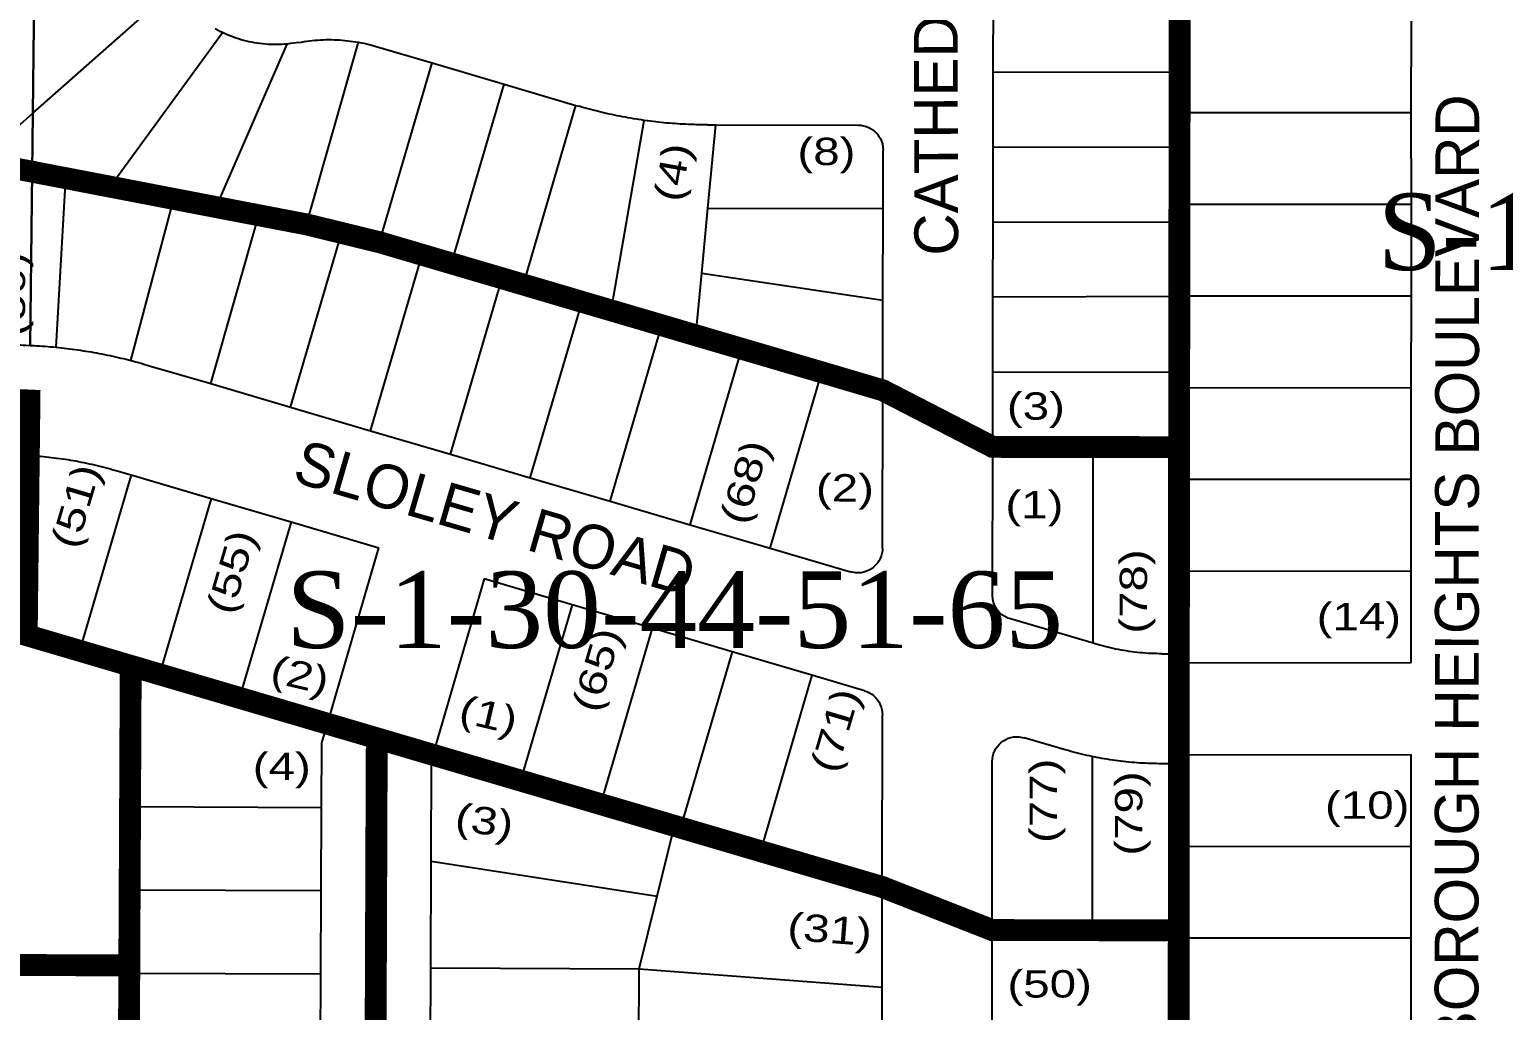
# Model space of a CAD drawing. Header units: millimetres. Extents: x 1745962 to 1749233, y 4525379 to 4529927.
# Drawn here: x 1747693.8 to 1747963.5, y 4527361.6 to 4527541 of the extents above; entities that cross this region are included whole.
import ezdxf
from ezdxf.enums import TextEntityAlignment as Align

# ---------------------------------------------------------------- set-up
doc = ezdxf.new("R2010")
doc.units = ezdxf.units.MM
doc.header["$LTSCALE"] = 10
doc.header["$MEASUREMENT"] = 0
for name, color, linetype in [('AROLL_ADDRESS', 44, 'Continuous'), ('AROLL_LOTS', 8, 'Continuous'), ('AROLL_ROADS', 7, 'Continuous'), ('ZONING_STANDARDS', 140, 'Continuous'), ('ZONING_ZONES', 140, 'Continuous')]:
    doc.layers.add(name, color=color, linetype=linetype)
doc.styles.add('DUTCH', font='dutcheb.ttf')
doc.styles.add('Univers Condensed', font='UNVR57W.TTF')
doc.styles.add('Univers Light Condensed', font='unvr47a.ttf')

msp = doc.modelspace()

# ---------------------------------------------------------------- linework, layer by layer
at = {"layer": 'AROLL_LOTS'}
for p, q in [((1747694.73, 4527550.29), (1747694.43, 4527525.67)), ((1747694.43, 4527525.67), (1747694.73, 4527550.29)), ((1747694.43, 4527525.67), (1747719.95, 4527548.22)), ((1747870.14, 4527533.24), (1747870.17, 4527546.96)), ((1747708.55, 4527512.24), (1747729.1, 4527540.4)), ((1747904.25, 4527533.18), (1747904.27, 4527542.47)), ((1747946.63, 4527525.72), (1747946.64, 4527542.48)), ((1747727.99, 4527508.5), (1747740.96, 4527538.32)), ((1747744.46, 4527505.35), (1747753.99, 4527538.65)), ((1747757.25, 4527537.88), (1747767.47, 4527534.87)), ((1747757.86, 4527502.08), (1747767.47, 4527534.87)), ((1747767.47, 4527534.87), (1747780.63, 4527530.98)), ((1747870.13, 4527519.53), (1747870.14, 4527533.24)), ((1747870.14, 4527533.24), (1747904.25, 4527533.18)), ((1747904.24, 4527525.71), (1747904.25, 4527533.18)), ((1747771.02, 4527498.21), (1747780.63, 4527530.98)), ((1747780.63, 4527530.98), (1747793.78, 4527527.11)), ((1747784.18, 4527494.34), (1747793.78, 4527527.11)), ((1747793.78, 4527527.11), (1747794.39, 4527526.93)), ((1747684.46, 4527516.86), (1747694.43, 4527525.67)), ((1747694.43, 4527525.67), (1747694.3, 4527514.96)), ((1747694.3, 4527514.96), (1747694.43, 4527525.67)), ((1747800.23, 4527489.62), (1747806.28, 4527524.36)), ((1747904.23, 4527519.47), (1747904.24, 4527525.71)), ((1747946.63, 4527525.72), (1747904.24, 4527525.71)), ((1747946.64, 4527508.97), (1747946.63, 4527525.72)), ((1747817.87, 4527523.53), (1747819.4, 4527523.53)), ((1747817.95, 4527508.29), (1747819.4, 4527523.53)), ((1747819.4, 4527523.53), (1747845.43, 4527523.49)), ((1747849.99, 4527508.24), (1747849.99, 4527518.91)), ((1747870.11, 4527505.81), (1747870.13, 4527519.53)), ((1747870.13, 4527519.53), (1747904.23, 4527519.47)), ((1747904.21, 4527508.95), (1747904.23, 4527519.47)), ((1747684.46, 4527516.86), (1747694.3, 4527514.96)), ((1747694.3, 4527514.96), (1747693.92, 4527483.22)), ((1747693.92, 4527483.22), (1747694.3, 4527514.96)), ((1747694.3, 4527514.96), (1747700.46, 4527513.78)), ((1747698.67, 4527482.88), (1747700.46, 4527513.78)), ((1747700.46, 4527513.78), (1747708.55, 4527512.24)), ((1747708.55, 4527512.24), (1747720.22, 4527510)), ((1747712.33, 4527480.47), (1747720.22, 4527510)), ((1747720.22, 4527510), (1747727.99, 4527508.5)), ((1747727.99, 4527508.5), (1747735.78, 4527507.01)), ((1747816.82, 4527496.45), (1747817.95, 4527508.29)), ((1747817.95, 4527508.29), (1747849.99, 4527508.24)), ((1747849.96, 4527491.48), (1747849.99, 4527508.24)), ((1747946.64, 4527508.97), (1747904.21, 4527508.95)), ((1747904.21, 4527505.75), (1747904.21, 4527508.95)), ((1747946.64, 4527492.2), (1747946.64, 4527508.97)), ((1747726.96, 4527476.22), (1747735.78, 4527507.01)), ((1747735.78, 4527507.01), (1747744.46, 4527505.35)), ((1747744.46, 4527505.35), (1747751.04, 4527504.08)), ((1747870.08, 4527492.1), (1747870.11, 4527505.81)), ((1747870.11, 4527505.81), (1747904.21, 4527505.75)), ((1747904.19, 4527492.19), (1747904.21, 4527505.75)), ((1747741.59, 4527471.92), (1747751.04, 4527504.08)), ((1747757.86, 4527502.08), (1747751.04, 4527504.08)), ((1747765.66, 4527499.78), (1747757.86, 4527502.08)), ((1747756.21, 4527467.62), (1747765.66, 4527499.78)), ((1747771.02, 4527498.21), (1747765.66, 4527499.78)), ((1747780.28, 4527495.48), (1747771.02, 4527498.21)), ((1747770.82, 4527463.32), (1747780.28, 4527495.48)), ((1747784.18, 4527494.34), (1747780.28, 4527495.48)), ((1747815.73, 4527485.06), (1747816.82, 4527496.45)), ((1747816.82, 4527496.45), (1747849.96, 4527491.48)), ((1747794.9, 4527491.18), (1747784.18, 4527494.34)), ((1747870.06, 4527478.38), (1747870.08, 4527492.1)), ((1747870.08, 4527492.1), (1747904.19, 4527492.19)), ((1747904.17, 4527478.32), (1747904.19, 4527492.19)), ((1747946.64, 4527492.2), (1747904.19, 4527492.19)), ((1747946.63, 4527475.44), (1747946.64, 4527492.2)), ((1747785.44, 4527459.02), (1747794.9, 4527491.18)), ((1747800.23, 4527489.62), (1747794.9, 4527491.18)), ((1747809.52, 4527486.89), (1747800.23, 4527489.62)), ((1747849.94, 4527475), (1747849.96, 4527491.48)), ((1747800.07, 4527454.72), (1747809.52, 4527486.89)), ((1747815.73, 4527485.06), (1747809.52, 4527486.89)), ((1747824.15, 4527482.59), (1747815.73, 4527485.06)), ((1747814.69, 4527450.42), (1747824.15, 4527482.59)), ((1747838.76, 4527478.3), (1747824.15, 4527482.59)), ((1747715.55, 4527479.57), (1747726.96, 4527476.22)), ((1747829.31, 4527446.12), (1747838.76, 4527478.3)), ((1747849.94, 4527475), (1747838.76, 4527478.3)), ((1747870.04, 4527464.66), (1747870.06, 4527478.38)), ((1747870.06, 4527478.38), (1747904.17, 4527478.32)), ((1747904.17, 4527475.42), (1747904.17, 4527478.32)), ((1747726.96, 4527476.22), (1747741.59, 4527471.92)), ((1747849.89, 4527446.17), (1747849.94, 4527475)), ((1747904.15, 4527464.61), (1747904.17, 4527475.42)), ((1747946.63, 4527475.44), (1747904.17, 4527475.42)), ((1747946.63, 4527458.68), (1747946.63, 4527475.44)), ((1747741.59, 4527471.92), (1747756.21, 4527467.62)), ((1747756.21, 4527467.62), (1747770.82, 4527463.32)), ((1747770.82, 4527463.32), (1747785.44, 4527459.02)), ((1747870, 4527437.58), (1747870.04, 4527464.66)), ((1747870.04, 4527464.66), (1747888.44, 4527464.63)), ((1747888.41, 4527428.74), (1747888.44, 4527464.63)), ((1747888.44, 4527464.63), (1747904.15, 4527464.61)), ((1747904.14, 4527458.67), (1747904.15, 4527464.61)), ((1747712.4, 4527459.53), (1747702.94, 4527427.38)), ((1747709.86, 4527460.28), (1747712.4, 4527459.53)), ((1747712.4, 4527459.53), (1747727.03, 4527455.23)), ((1747785.44, 4527459.02), (1747800.07, 4527454.72)), ((1747904.13, 4527451.3), (1747904.14, 4527458.67)), ((1747946.63, 4527458.68), (1747904.14, 4527458.67)), ((1747946.63, 4527441.92), (1747946.63, 4527458.68)), ((1747727.03, 4527455.23), (1747717.59, 4527423.13)), ((1747727.03, 4527455.23), (1747741.66, 4527450.93)), ((1747800.07, 4527454.72), (1747814.69, 4527450.42)), ((1747904.12, 4527441.9), (1747904.13, 4527451.3)), ((1747741.66, 4527450.93), (1747732.22, 4527418.81)), ((1747741.66, 4527450.93), (1747757.75, 4527446.2)), ((1747814.69, 4527450.42), (1747829.31, 4527446.12)), ((1747748.32, 4527414.04), (1747757.75, 4527446.2)), ((1747829.31, 4527446.12), (1747844.04, 4527441.79)), ((1747777.02, 4527440.53), (1747767.59, 4527408.37)), ((1747793.11, 4527435.8), (1747777.02, 4527440.53)), ((1747904.11, 4527426.84), (1747904.12, 4527441.9)), ((1747946.63, 4527441.92), (1747904.12, 4527441.9)), ((1747946.63, 4527425.16), (1747946.63, 4527441.92)), ((1747793.11, 4527435.8), (1747783.65, 4527403.65)), ((1747807.74, 4527431.5), (1747793.11, 4527435.8)), ((1747888.41, 4527428.74), (1747873.28, 4527433.19)), ((1747693.3, 4527430.23), (1747702.94, 4527427.38)), ((1747807.74, 4527431.5), (1747798.28, 4527399.35)), ((1747822.36, 4527427.2), (1747807.74, 4527431.5)), ((1747702.94, 4527427.38), (1747712.33, 4527424.68)), ((1747822.36, 4527427.2), (1747812.91, 4527395.05)), ((1747836.98, 4527422.9), (1747822.36, 4527427.2)), ((1747888.98, 4527428.58), (1747888.41, 4527428.74)), ((1747712.22, 4527398.83), (1747712.33, 4527424.68)), ((1747712.33, 4527424.68), (1747717.59, 4527423.13)), ((1747900.99, 4527426.84), (1747903.81, 4527426.84)), ((1747903.81, 4527426.84), (1747904.11, 4527426.84)), ((1747904.1, 4527425.14), (1747904.11, 4527426.84)), ((1747946.63, 4527425.16), (1747904.1, 4527425.14)), ((1747717.59, 4527423.13), (1747732.22, 4527418.81)), ((1747836.98, 4527422.9), (1747827.53, 4527390.75)), ((1747846.57, 4527420.08), (1747836.98, 4527422.9)), ((1747732.22, 4527418.81), (1747748.32, 4527414.04)), ((1747747.29, 4527410.56), (1747748.32, 4527414.04)), ((1747849.83, 4527384.52), (1747849.85, 4527415.69)), ((1747883.31, 4527409.27), (1747875.81, 4527411.48)), ((1747747.24, 4527398.68), (1747747.29, 4527410.56)), ((1747767.39, 4527407.62), (1747767.59, 4527408.37)), ((1747767.59, 4527408.37), (1747783.65, 4527403.65)), ((1747904.1, 4527408.37), (1747946.63, 4527408.39)), ((1747904.11, 4527406.73), (1747904.1, 4527408.37)), ((1747946.63, 4527391.63), (1747946.63, 4527408.39)), ((1747767.32, 4527388.89), (1747767.39, 4527407.62)), ((1747869.95, 4527376.64), (1747869.95, 4527407.1)), ((1747888.22, 4527408.05), (1747888.22, 4527376.28)), ((1747903.8, 4527406.73), (1747900.97, 4527406.73)), ((1747904.11, 4527406.73), (1747903.8, 4527406.73)), ((1747904.1, 4527391.62), (1747904.11, 4527406.73)), ((1747783.65, 4527403.65), (1747798.28, 4527399.35)), ((1747712.15, 4527383.59), (1747712.22, 4527398.83)), ((1747747.24, 4527398.68), (1747712.22, 4527398.83)), ((1747747.19, 4527383.46), (1747747.24, 4527398.68)), ((1747798.28, 4527399.35), (1747811.81, 4527395.37)), ((1747808.64, 4527382.54), (1747811.81, 4527395.37)), ((1747811.81, 4527395.37), (1747812.91, 4527395.05)), ((1747812.91, 4527395.05), (1747827.53, 4527390.75)), ((1747827.53, 4527390.75), (1747849.83, 4527384.19)), ((1747904.08, 4527376.26), (1747904.1, 4527391.62)), ((1747904.1, 4527391.62), (1747946.63, 4527391.63)), ((1747946.63, 4527374.88), (1747946.63, 4527391.63)), ((1747767.25, 4527369.38), (1747767.32, 4527388.89)), ((1747767.32, 4527388.89), (1747808.64, 4527382.54)), ((1747849.82, 4527365.9), (1747849.83, 4527384.19)), ((1747849.83, 4527384.19), (1747849.83, 4527384.52)), ((1747712.09, 4527369.84), (1747712.15, 4527383.59)), ((1747747.19, 4527383.46), (1747712.15, 4527383.59)), ((1747747.13, 4527368.23), (1747747.19, 4527383.46)), ((1747805.34, 4527369.23), (1747808.64, 4527382.54)), ((1747869.93, 4527358.02), (1747869.95, 4527376.31)), ((1747869.95, 4527376.31), (1747869.95, 4527376.64)), ((1747869.95, 4527376.31), (1747888.22, 4527376.28)), ((1747888.22, 4527376.28), (1747904.08, 4527376.26)), ((1747904.08, 4527374.87), (1747904.08, 4527376.26)), ((1747904.07, 4527358.11), (1747904.08, 4527374.87)), ((1747904.08, 4527374.87), (1747946.63, 4527374.88)), ((1747946.63, 4527358.11), (1747946.63, 4527374.88)), ((1747712.08, 4527368.37), (1747712.01, 4527353.13)), ((1747712.09, 4527369.84), (1747712.08, 4527368.37)), ((1747747.13, 4527368.23), (1747712.08, 4527368.37)), ((1747747.06, 4527352.99), (1747747.13, 4527368.23)), ((1747767.17, 4527351.1), (1747767.25, 4527369.38)), ((1747767.25, 4527369.38), (1747805.34, 4527369.23)), ((1747805.27, 4527350.95), (1747805.34, 4527369.23)), ((1747805.34, 4527369.23), (1747849.82, 4527365.9)), ((1747849.79, 4527347.62), (1747849.82, 4527365.9))]:
    msp.add_line(p, q, dxfattribs=at)
for points in [[(1747729.1, 4527540.4), (1747728.66, 4527540.62), (1747728.22, 4527540.85), (1747727.77, 4527541.09)], [(1747740.96, 4527538.32), (1747740.46, 4527538.27), (1747739.96, 4527538.24), (1747739.46, 4527538.23), (1747738.96, 4527538.22), (1747738.47, 4527538.22), (1747737.96, 4527538.23), (1747737.47, 4527538.26), (1747736.96, 4527538.29), (1747736.46, 4527538.34), (1747735.97, 4527538.4), (1747735.48, 4527538.47), (1747734.98, 4527538.55), (1747734.49, 4527538.64), (1747734, 4527538.74), (1747733.51, 4527538.85), (1747733.03, 4527538.97), (1747732.55, 4527539.11), (1747732.06, 4527539.25), (1747731.59, 4527539.41), (1747731.12, 4527539.56), (1747730.65, 4527539.74), (1747730.18, 4527539.93), (1747729.73, 4527540.12), (1747729.1, 4527540.4)], [(1747743.07, 4527538.62), (1747742.58, 4527538.53), (1747742.09, 4527538.45), (1747741.59, 4527538.39), (1747740.96, 4527538.32)], [(1747743.07, 4527538.62), (1747743.56, 4527538.69), (1747744.06, 4527538.78), (1747744.55, 4527538.85), (1747745.05, 4527538.91), (1747745.55, 4527538.97), (1747746.04, 4527539.01), (1747746.54, 4527539.05), (1747747.04, 4527539.08), (1747747.54, 4527539.1), (1747748.03, 4527539.12), (1747748.54, 4527539.13), (1747749.04, 4527539.12), (1747749.54, 4527539.11), (1747750.04, 4527539.09), (1747750.54, 4527539.06), (1747751.03, 4527539.03), (1747751.53, 4527538.98), (1747752.03, 4527538.93), (1747752.52, 4527538.87), (1747753.03, 4527538.8), (1747753.99, 4527538.65)], [(1747753.99, 4527538.65), (1747754.49, 4527538.56), (1747754.97, 4527538.46), (1747755.46, 4527538.35), (1747755.95, 4527538.23), (1747756.43, 4527538.11), (1747757.25, 4527537.88)], [(1747806.28, 4527524.36), (1747805.79, 4527524.43), (1747805.29, 4527524.5), (1747804.8, 4527524.58), (1747804.3, 4527524.66), (1747803.81, 4527524.75), (1747803.31, 4527524.83), (1747802.83, 4527524.92), (1747802.33, 4527525.01), (1747801.84, 4527525.11), (1747801.36, 4527525.21), (1747800.87, 4527525.31), (1747800.37, 4527525.41), (1747799.88, 4527525.52), (1747799.39, 4527525.63), (1747798.91, 4527525.74), (1747798.43, 4527525.86), (1747797.94, 4527525.98), (1747797.46, 4527526.1), (1747796.97, 4527526.21), (1747796.49, 4527526.34), (1747796, 4527526.47), (1747795.52, 4527526.61), (1747795.04, 4527526.74), (1747794.39, 4527526.93)], [(1747817.87, 4527523.53), (1747817.37, 4527523.53), (1747816.87, 4527523.54), (1747816.37, 4527523.55), (1747815.87, 4527523.56), (1747815.38, 4527523.58), (1747814.88, 4527523.6), (1747814.38, 4527523.61), (1747813.87, 4527523.64), (1747813.38, 4527523.66), (1747812.88, 4527523.69), (1747812.38, 4527523.72), (1747811.88, 4527523.76), (1747811.38, 4527523.79), (1747810.88, 4527523.84), (1747810.38, 4527523.88), (1747809.89, 4527523.93), (1747809.4, 4527523.98), (1747808.89, 4527524.03), (1747808.39, 4527524.09), (1747807.9, 4527524.15), (1747807.4, 4527524.21), (1747806.91, 4527524.27), (1747806.28, 4527524.36)], [(1747845.43, 4527523.49), (1747845.93, 4527523.46), (1747846.42, 4527523.38), (1747846.9, 4527523.24), (1747847.37, 4527523.06), (1747847.81, 4527522.83), (1747848.22, 4527522.54), (1747848.6, 4527522.22), (1747848.94, 4527521.85), (1747849.23, 4527521.44), (1747849.49, 4527521.02), (1747849.69, 4527520.56), (1747849.85, 4527520.08), (1747849.99, 4527518.91)], [(1747690.15, 4527483.32), (1747690.65, 4527483.31), (1747691.14, 4527483.31), (1747691.64, 4527483.3), (1747692.14, 4527483.29), (1747692.65, 4527483.27), (1747693.15, 4527483.25), (1747693.92, 4527483.22)], [(1747693.92, 4527483.22), (1747694.65, 4527483.18), (1747695.15, 4527483.15), (1747695.64, 4527483.12), (1747696.14, 4527483.08), (1747696.65, 4527483.05), (1747697.14, 4527483.02), (1747697.64, 4527482.97), (1747698.14, 4527482.93), (1747698.67, 4527482.88)], [(1747698.67, 4527482.88), (1747699.16, 4527482.83), (1747699.66, 4527482.77), (1747700.16, 4527482.72), (1747700.65, 4527482.66), (1747701.15, 4527482.6), (1747701.65, 4527482.53), (1747702.14, 4527482.46), (1747702.64, 4527482.39), (1747703.13, 4527482.32), (1747703.62, 4527482.25), (1747704.12, 4527482.17), (1747704.61, 4527482.09), (1747705.11, 4527482.01), (1747705.6, 4527481.92), (1747706.09, 4527481.83), (1747706.58, 4527481.74), (1747707.07, 4527481.65), (1747707.56, 4527481.55), (1747708.05, 4527481.45), (1747708.55, 4527481.35), (1747709.04, 4527481.24), (1747709.52, 4527481.13), (1747710.01, 4527481.02), (1747710.49, 4527480.91), (1747710.98, 4527480.8), (1747711.47, 4527480.68), (1747712.33, 4527480.47)], [(1747712.33, 4527480.47), (1747712.81, 4527480.34), (1747713.29, 4527480.21), (1747713.78, 4527480.08), (1747714.26, 4527479.94), (1747714.74, 4527479.81), (1747715.55, 4527479.57)], [(1747693.69, 4527463.09), (1747694.35, 4527463.05), (1747694.85, 4527463.01), (1747695.35, 4527462.97), (1747695.85, 4527462.94), (1747696.34, 4527462.89), (1747696.84, 4527462.84), (1747697.34, 4527462.79), (1747697.85, 4527462.73), (1747698.34, 4527462.67), (1747698.83, 4527462.61), (1747699.33, 4527462.55), (1747699.83, 4527462.47), (1747700.32, 4527462.41), (1747700.81, 4527462.33), (1747701.31, 4527462.25), (1747701.8, 4527462.17), (1747702.29, 4527462.08), (1747702.79, 4527461.98), (1747703.27, 4527461.89), (1747703.76, 4527461.8), (1747704.26, 4527461.7), (1747704.75, 4527461.59), (1747705.23, 4527461.48), (1747705.71, 4527461.37), (1747706.2, 4527461.26), (1747706.69, 4527461.14), (1747707.18, 4527461.02), (1747707.66, 4527460.89), (1747708.14, 4527460.76), (1747708.63, 4527460.63), (1747709.11, 4527460.49), (1747709.86, 4527460.28)], [(1747849.89, 4527446.17), (1747849.87, 4527445.66), (1747849.78, 4527445.18), (1747849.65, 4527444.69), (1747849.46, 4527444.23), (1747849.23, 4527443.79), (1747848.94, 4527443.38), (1747848.62, 4527443.01), (1747848.25, 4527442.66), (1747847.85, 4527442.36), (1747847.42, 4527442.11), (1747846.96, 4527441.91), (1747846.49, 4527441.75), (1747846, 4527441.65), (1747845.5, 4527441.61), (1747845, 4527441.62), (1747844.04, 4527441.79)], [(1747873.28, 4527433.19), (1747872.8, 4527433.36), (1747872.36, 4527433.57), (1747871.94, 4527433.84), (1747871.54, 4527434.15), (1747871.19, 4527434.5), (1747870.87, 4527434.89), (1747870.6, 4527435.31), (1747870.38, 4527435.76), (1747870.2, 4527436.22), (1747870.08, 4527436.71), (1747870, 4527437.58)], [(1747900.99, 4527426.84), (1747900.49, 4527426.84), (1747899.99, 4527426.86), (1747899.49, 4527426.86), (1747898.99, 4527426.88), (1747898.49, 4527426.91), (1747897.99, 4527426.94), (1747897.49, 4527426.98), (1747897, 4527427.03), (1747896.5, 4527427.08), (1747896, 4527427.13), (1747895.5, 4527427.2), (1747895.01, 4527427.26), (1747894.52, 4527427.34), (1747894.02, 4527427.42), (1747893.53, 4527427.5), (1747893.03, 4527427.59), (1747892.54, 4527427.69), (1747892.06, 4527427.79), (1747891.57, 4527427.9), (1747891.08, 4527428.01), (1747890.59, 4527428.13), (1747890.11, 4527428.26), (1747889.63, 4527428.39), (1747888.98, 4527428.58)], [(1747846.57, 4527420.08), (1747847.04, 4527419.92), (1747847.48, 4527419.69), (1747847.92, 4527419.43), (1747848.3, 4527419.13), (1747848.66, 4527418.77), (1747848.97, 4527418.38), (1747849.25, 4527417.96), (1747849.47, 4527417.52), (1747849.64, 4527417.04), (1747849.77, 4527416.57), (1747849.85, 4527415.69)], [(1747869.95, 4527407.1), (1747869.98, 4527407.6), (1747870.06, 4527408.1), (1747870.2, 4527408.58), (1747870.39, 4527409.04), (1747870.62, 4527409.48), (1747870.9, 4527409.89), (1747871.23, 4527410.27), (1747871.59, 4527410.61), (1747872, 4527410.91), (1747872.43, 4527411.16), (1747872.89, 4527411.37), (1747873.36, 4527411.51), (1747873.85, 4527411.62), (1747874.35, 4527411.67), (1747874.85, 4527411.66), (1747875.81, 4527411.48)], [(1747888.22, 4527408.05), (1747887.73, 4527408.15), (1747887.25, 4527408.26), (1747886.76, 4527408.37), (1747886.27, 4527408.49), (1747885.79, 4527408.61), (1747885.3, 4527408.73), (1747884.82, 4527408.85), (1747884.34, 4527408.98), (1747883.85, 4527409.12), (1747883.31, 4527409.27)], [(1747900.97, 4527406.73), (1747900.47, 4527406.73), (1747899.97, 4527406.74), (1747899.47, 4527406.74), (1747898.97, 4527406.75), (1747898.47, 4527406.77), (1747897.97, 4527406.8), (1747897.47, 4527406.82), (1747896.97, 4527406.85), (1747896.47, 4527406.89), (1747895.98, 4527406.93), (1747895.48, 4527406.97), (1747894.98, 4527407.02), (1747894.48, 4527407.07), (1747893.99, 4527407.12), (1747893.49, 4527407.18), (1747892.99, 4527407.24), (1747892.5, 4527407.31), (1747892, 4527407.38), (1747891.5, 4527407.45), (1747891.01, 4527407.53), (1747890.52, 4527407.61), (1747890.03, 4527407.7), (1747889.53, 4527407.79), (1747889.04, 4527407.88), (1747888.22, 4527408.05)]]:
    msp.add_lwpolyline(points, dxfattribs=at)
at = {"layer": 'ZONING_ZONES', "const_width": 4}
for points in [[(1747905.17, 4528152.39), (1747905.05, 4528076.5), (1747904.91, 4527977.57), (1747904.86, 4527944.74), (1747904.79, 4527894.46), (1747904.68, 4527827.41), (1747904.62, 4527777.13), (1747904.56, 4527743.61), (1747904.51, 4527710.08), (1747904.44, 4527659.98), (1747904.36, 4527609.52), (1747904.29, 4527559.24), (1747904.21, 4527508.95), (1747904.14, 4527458.67), (1747904.1, 4527425.14)], [(1747684.46, 4527516.86), (1747708.55, 4527512.24), (1747727.99, 4527508.5), (1747744.46, 4527505.35), (1747757.86, 4527502.08), (1747771.02, 4527498.21), (1747784.18, 4527494.34), (1747794.9, 4527491.18), (1747809.52, 4527486.89), (1747815.73, 4527485.06), (1747824.15, 4527482.59), (1747838.76, 4527478.3), (1747849.94, 4527475), (1747870.04, 4527464.66), (1747888.44, 4527464.63), (1747904.15, 4527464.61)], [(1747904.1, 4527425.14), (1747904.1, 4527391.62), (1747903.97, 4527216.29), (1747903.94, 4527174.89)], [(1747712.33, 4527424.68), (1747711.67, 4527286.01), (1747760.49, 4527286.97)]]:
    msp.add_lwpolyline(points, dxfattribs=at)
at = {"layer": 'ZONING_ZONES'}
for points in [[(1747712.09, 4527369.84, 4, 4, 0), (1747683.91, 4527369.96, 4, 4, 0), (1747683.8, 4527345.94, 4, 4, 0), (1747682.39, 4527175.32, 4, 4, 0), (1747682.96, 4527165.26, 4, 4, 0), (1747581.82, 4527165.67, 4, 4, 0), (1747582.29, 4527280.87, 4, 4, 0), (1747582.68, 4527378.35, 4, 4, 0), (1747583.08, 4527473.73, 4, 4, 0), (1747684.26, 4527473.28, 0, 0, 0)], [(1747904.08, 4527376.26, 4, 4, 0), (1747869.95, 4527376.31, 4, 4, 0), (1747849.83, 4527384.19, 4, 4, 0), (1747811.81, 4527395.37, 4, 4, 0), (1747767.59, 4527408.37, 4, 4, 0), (1747748.32, 4527414.04, 4, 4, 0), (1747693.3, 4527430.23, 4, 4, 0), (1747693.8, 4527473.14, 4, 4, 0), (1747692.37, 4527473.21, 4, 4, 0), (1747684.26, 4527473.28, 0, 0, 0)], [(1747903.97, 4527216.29, 4, 4, 0), (1747776.9, 4527186.47, 4, 4, 0), (1747778.35, 4527227.58, 4, 4, 0), (1747774.15, 4527236.16, 4, 4, 0), (1747774.15, 4527259.05, 4, 4, 0), (1747759.03, 4527289.96, 4, 4, 0), (1747757.87, 4527292.79, 4, 4, 0), (1747757.41, 4527294.49, 4, 4, 0), (1747756.96, 4527297.63, 4, 4, 0), (1747756.93, 4527304.26, 4, 4, 0), (1747757.34, 4527409.1, 4, 4, 0), (1747757.96, 4527411.2, 0, 0, 0)]]:
    msp.add_lwpolyline(points, format="xyseb", dxfattribs=at)

# ---------------------------------------------------------------- texts
at = {"layer": 'AROLL_ADDRESS', "style": 'Univers Light Condensed', "width": 1.3}
for s, rotation, p in [('(8)', 359.92, (1747834.31, 4527516.19)), ('(4)', 80.12, (1747812.97, 4527509.25)), ('(50)', 90, (1747693, 4527484.85)), ('(3)', 359.91, (1747872.63, 4527469.64)), ('(68)', 73.61, (1747824.88, 4527450.16)), ('(51)', 73.61, (1747702.46, 4527445.75)), ('(2)', 359.91, (1747837.69, 4527454.68)), ('(1)', 359.91, (1747872.36, 4527451.62)), ('(55)', 73.61, (1747730.92, 4527433.74)), ('(78)', 90, (1747898.28, 4527430.49)), ('(14)', 0.02, (1747929.31, 4527431.14)), ('(65)', 73.61, (1747797.8, 4527415.84)), ('(2)', 346.8633, (1747737.58, 4527421.73)), ('(1)', 346.8633, (1747772.08, 4527414.44)), ('(71)', 73.61, (1747841.42, 4527404.76)), ('(4)', 359.74, (1747734.65, 4527403.75)), ('(77)', 90, (1747881.81, 4527392.22)), ('(79)', 90, (1747897.42, 4527389.9)), ('(10)', 0.02, (1747930.84, 4527396.65)), ('(3)', 351.28, (1747771.43, 4527394.65)), ('(31)', 355.72, (1747832.34, 4527374.53)), ('(50)', 0.15, (1747872.74, 4527363.95))]:
    msp.add_text(s, height=5, rotation=rotation, dxfattribs=at).set_placement(p)
at = {"layer": 'AROLL_ROADS', "style": 'Univers Condensed'}
for s, rotation, p in [('CATHEDRAL BLUFFS DRIVE', 90.14, (1747863.73, 4527499.63)), ('SCARBOROUGH HEIGHTS BOULEVARD', 89.95, (1747958.88, 4527324.62)), ('SLOLEY ROAD', 343.7221, (1747741.65, 4527458.4))]:
    msp.add_text(s, height=8, rotation=rotation, dxfattribs=at).set_placement(p)
at = {"layer": 'ZONING_STANDARDS', "style": 'DUTCH'}
for s, p in [('S-1-(or 2)-32-43-', (1748014.16, 4527504)), ('S-1-30-44-51-65', (1747811.86, 4527434.9))]:
    msp.add_text(s, height=14, dxfattribs=at).set_placement(p, align=Align.MIDDLE_CENTER)

doc.saveas('drawing.dxf')
